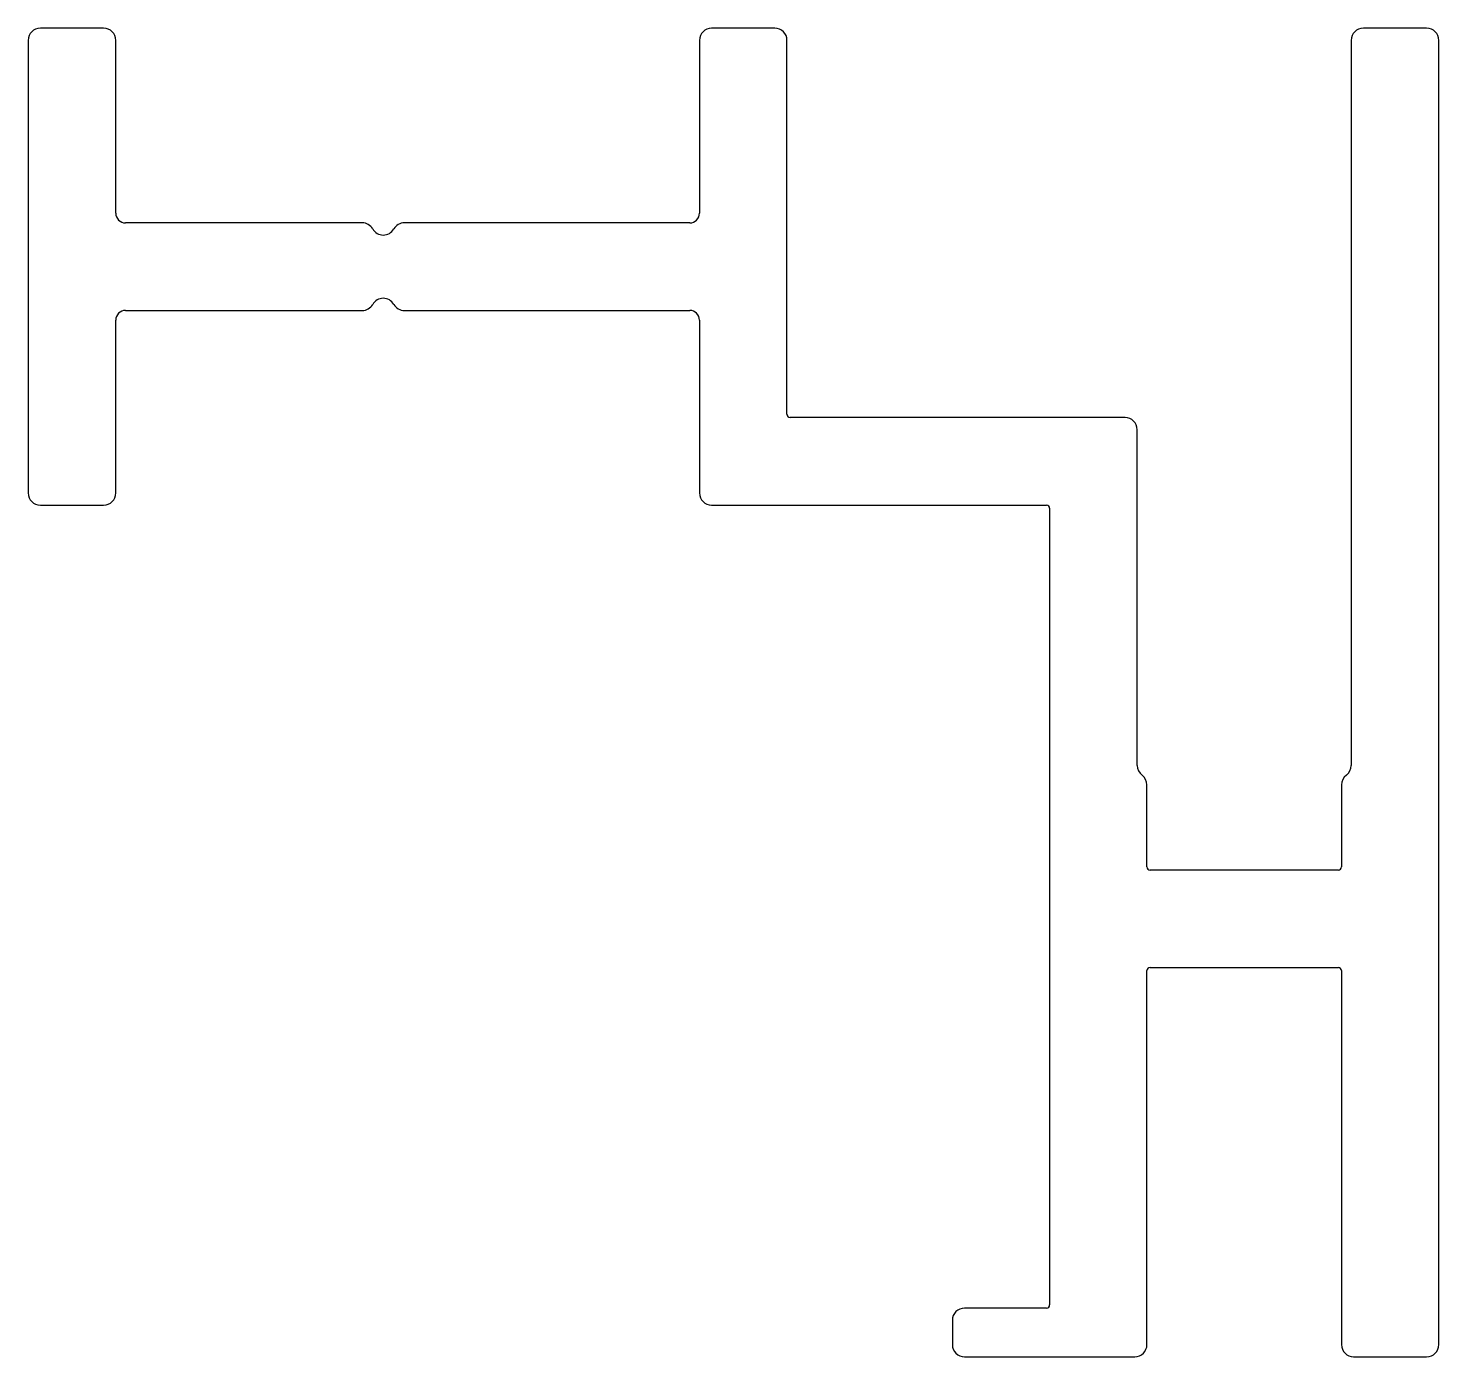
# Model space of a CAD drawing. Extents: x 420.1 to 449.1, y 808.1 to 835.4.
import ezdxf

# ---------------------------------------------------------------- set-up
doc = ezdxf.new("R2010")
doc.units = 0
doc.layers.get('0').update_dxf_attribs({"linetype": 'CONTINUOUS'})

msp = doc.modelspace()

# ---------------------------------------------------------------- linework, layer by layer
at = {"color": 0}
for p, q in [((421.648, 835.369), (420.348, 835.369)), ((435.448, 835.369), (434.148, 835.369)), ((448.848, 835.369), (447.548, 835.369)), ((420.098, 835.119), (420.098, 825.819)), ((421.898, 831.569), (421.898, 835.119)), ((433.898, 835.119), (433.898, 831.569)), ((435.698, 827.433), (435.698, 835.119)), ((447.298, 835.119), (447.298, 820.219)), ((449.098, 808.319), (449.098, 835.119)), ((426.965, 831.369), (422.098, 831.369)), ((433.698, 831.369), (427.831, 831.369)), ((422.098, 829.569), (426.965, 829.569)), ((427.831, 829.569), (433.698, 829.569)), ((421.898, 825.819), (421.898, 829.369)), ((433.898, 829.369), (433.898, 825.819)), ((442.648, 827.369), (435.762, 827.369)), ((442.898, 820.219), (442.898, 827.119)), ((420.348, 825.569), (421.648, 825.569)), ((434.148, 825.569), (441.034, 825.569)), ((441.098, 825.505), (441.098, 809.133)), ((443.098, 818.133), (443.098, 819.819)), ((447.098, 819.819), (447.098, 818.133)), ((447.034, 818.069), (443.162, 818.069)), ((443.162, 816.069), (447.034, 816.069)), ((443.098, 808.319), (443.098, 816.005)), ((447.098, 816.005), (447.098, 808.319)), ((439.098, 808.819), (439.098, 808.319)), ((441.034, 809.069), (439.348, 809.069)), ((439.348, 808.069), (442.848, 808.069)), ((447.348, 808.069), (448.848, 808.069))]:
    msp.add_line(p, q, dxfattribs=at)
for centre, radius, start, end in [((420.348, 835.119), 0.25, 90, 180), ((421.648, 835.119), 0.25, 0, 90), ((434.148, 835.119), 0.25, 90, 180), ((435.448, 835.119), 0.25, 360, 90), ((447.548, 835.119), 0.25, 90, 180), ((448.848, 835.119), 0.25, 360, 90), ((422.098, 831.569), 0.2, 180, 270), ((433.698, 831.569), 0.2, 270, 0), ((426.965, 831.119), 0.25, 30, 90), ((427.398, 831.369), 0.25, 210, 330), ((427.831, 831.119), 0.25, 90, 150), ((426.965, 829.819), 0.25, 270, 330), ((427.398, 829.569), 0.25, 30, 150), ((427.831, 829.819), 0.25, 210, 270), ((422.098, 829.369), 0.2, 90, 180), ((433.698, 829.369), 0.2, 0, 90), ((435.762, 827.433), 0.0638, 180, 270), ((442.648, 827.119), 0.25, 0, 90), ((420.348, 825.819), 0.25, 180, 270), ((421.648, 825.819), 0.25, 270, 0), ((434.148, 825.819), 0.25, 180, 270), ((441.034, 825.505), 0.0638, 0, 90), ((443.148, 820.219), 0.25, 180, 233.1301), ((447.048, 820.219), 0.25, 306.8699, 360), ((442.848, 819.819), 0.25, 0, 53.1301), ((447.348, 819.819), 0.25, 126.8699, 180), ((443.162, 818.133), 0.0638, 180, 270), ((447.034, 818.133), 0.0638, 270, 0), ((443.162, 816.005), 0.0638, 90, 180), ((447.034, 816.005), 0.0638, 0, 90), ((441.034, 809.133), 0.0638, 270, 0), ((439.348, 808.819), 0.25, 90, 180), ((439.348, 808.319), 0.25, 180, 270), ((442.848, 808.319), 0.25, 270, 360), ((447.348, 808.319), 0.25, 180, 270), ((448.848, 808.319), 0.25, 270, 360)]:
    msp.add_arc(centre, radius, start, end, dxfattribs=at)

doc.saveas('drawing.dxf')
